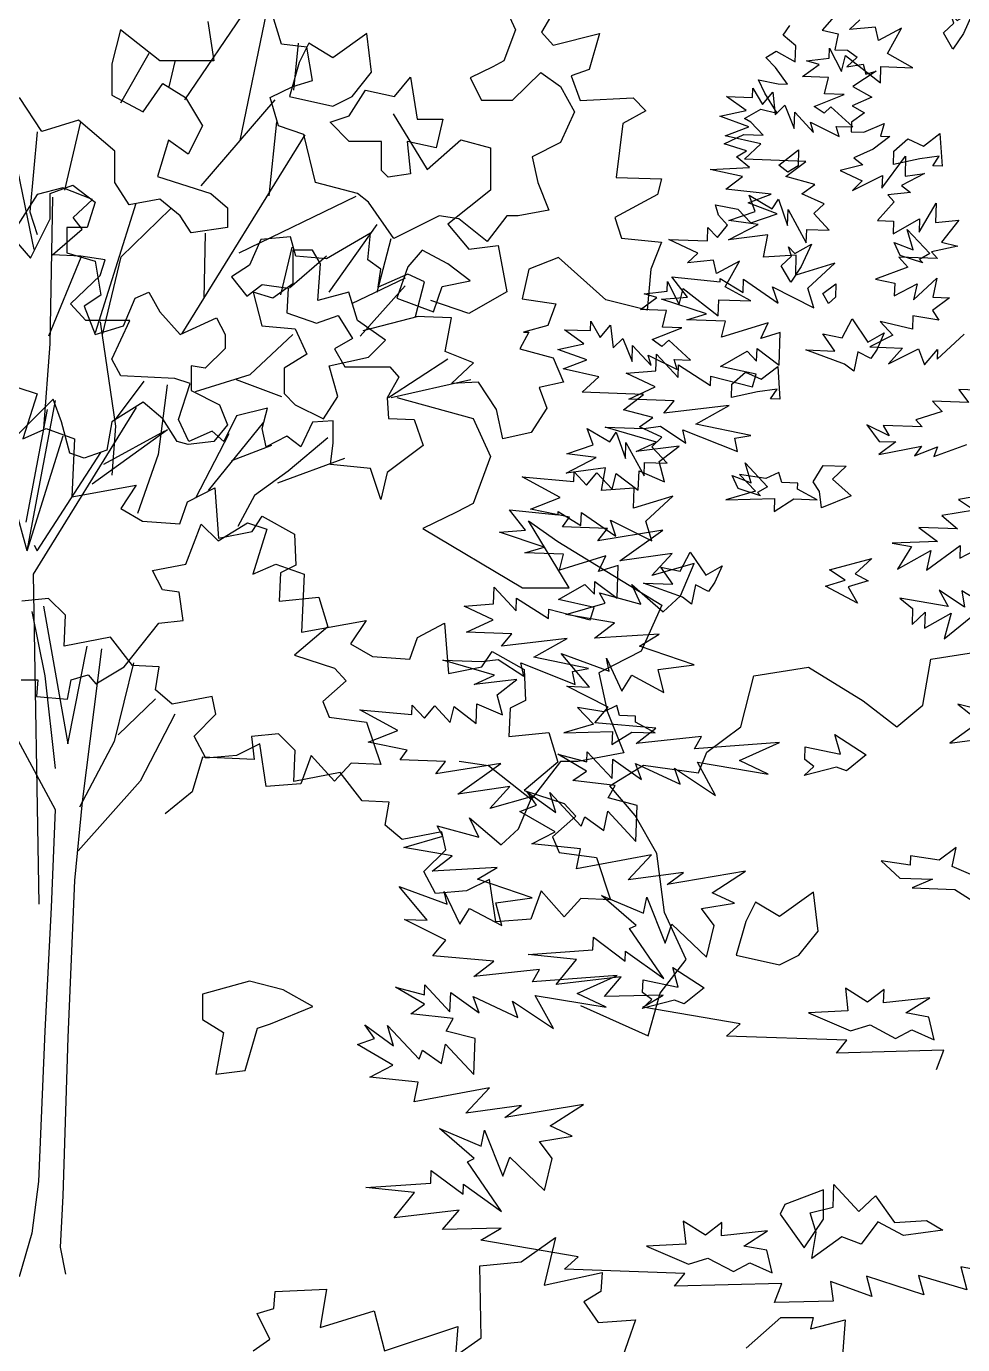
# Model space of a CAD drawing. Header units: inches. Extents: x -11 to 128, y 7 to 56.
# Drawn here: x 51.7594 to 52.1038, y 23.2516 to 23.7366 of the extents above; entities that cross this region are included whole.
import ezdxf

# ---------------------------------------------------------------- set-up
doc = ezdxf.new("R2010")
doc.units = ezdxf.units.IN
doc.header["$MEASUREMENT"] = 0
doc.layers.add('CAY', color=94, linetype='Continuous')
doc.layers.add('CAY-3', color=61, linetype='Continuous')
picture_1 = doc.add_image_def('image1.jpg', size_in_pixel=(1680, 1093))

# ---------------------------------------------------------------- blocks, each defined once
blk = doc.blocks.new('A$C76451831')
at = {"layer": 'CAY'}
for p, q in [((1178, 1895), (1223.4, 1902.1)), ((1171.5, 1857.3), (1178, 1895)), ((1022.3, 1839.6), (1033, 1881.5)), ((1033, 1881.5), (1077.8, 1888.5)), ((1077.8, 1888.5), (1122.6, 1860.8)), ((1122.6, 1860.8), (1150.3, 1839.6)), ((1150.3, 1839.6), (1171.5, 1857.3)), ((994.6, 1818.9), (1022.3, 1839.6)), ((987.6, 1801.8), (994.6, 1818.9)), ((915, 1791.2), (942.7, 1808.3)), ((942.7, 1808.3), (987.6, 1801.8)), ((935.7, 1767), (915, 1791.2)), ((953.4, 1735.8), (935.7, 1767)), ((959.8, 1687.4), (953.4, 1735.8)), ((977.5, 1649), (959.8, 1687.4)), ((956.3, 1621.3), (977.5, 1649)), ((946.3, 1586.5), (956.3, 1621.3)), ((890.9, 1611.3), (946.3, 1586.5)), ((4781, 794.5), (4832.5, 870.4)), ((4826.2, 761), (4847.8, 865.6)), ((4860, 840.1), (4850.9, 870.4)), ((5042.4, 872.7), (5051.8, 851.9)), ((4799.8, 858.6), (4804.6, 826.3)), ((5325.6, 852), (5334.1, 859.9)), ((5347, 854), (5325.6, 852)), ((5349.4, 843.1), (5347, 854)), ((4728.3, 851.9), (4721.2, 824)), ((4760.5, 826.3), (4728.3, 851.9)), ((5051.8, 851.9), (5042.4, 826.3)), ((5368.3, 853.3), (5349.4, 843.1)), ((5356.7, 832.4), (5368.3, 853.3)), ((4728.6, 791.9), (4751.7, 832.8)), ((4880.8, 837.7), (4860, 840.1)), ((4870.1, 802.5), (4874.1, 840.9)), ((4885.5, 810.2), (4880.8, 837.7)), ((5309, 828.6), (5309.3, 836.7)), ((5309.3, 836.7), (5319, 817.8)), ((5377.6, 820.8), (5356.7, 832.4)), ((4721.2, 824), (4721.2, 798.4)), ((4804.6, 826.3), (4760.5, 826.3)), ((4768, 805.1), (4772.9, 825.9)), ((5033.3, 821.6), (5014.8, 812.5)), ((5042.4, 826.3), (5033.3, 821.6)), ((5287.1, 813.5), (5300.6, 823.4)), ((5290.3, 826.5), (5309, 828.6)), ((5300.6, 823.4), (5290.3, 826.5)), ((5319, 817.8), (5322.2, 830.9)), ((5322.2, 830.9), (5350.9, 808.5)), ((5350.9, 808.5), (5351.3, 821.7)), ((5351.3, 821.7), (5377.6, 820.8)), ((4869.4, 805.5), (4885.5, 810.2)), ((5014.8, 812.5), (5023.9, 794.1)), ((5049.4, 794.1), (5072.6, 816.9)), ((5072.6, 816.9), (5088.7, 805.5)), ((5308.4, 812.7), (5287.1, 813.5)), ((5305.2, 799.3), (5308.4, 812.7)), ((4746.8, 784.6), (4762.9, 807.8)), ((4762.9, 807.8), (4781.4, 796.4)), ((4850.9, 796.4), (4869.4, 805.5)), ((5088.7, 805.5), (5100.1, 784.6)), ((5246.2, 796.3), (5246.5, 804)), ((5246.5, 804), (5254.2, 790.6)), ((5254.2, 790.6), (5262.7, 800.7)), ((5262.7, 800.7), (5264.7, 782.1)), ((4663.8, 768.5), (4645.4, 796.4)), ((4721.2, 798.4), (4746.8, 784.6)), ((4781.4, 796.4), (4795.5, 773.2)), ((4794.3, 724.1), (4854.9, 794.5)), ((4857.6, 773.2), (4850.9, 796.4)), ((5023.9, 794.1), (5049.4, 794.1)), ((5240.9, 785.6), (5224.9, 797.1)), ((5224.9, 797.1), (5246.2, 796.3)), ((5264.7, 782.1), (5272.7, 790)), ((5272.7, 790), (5280.2, 771.1)), ((5296.7, 789.1), (5321.1, 798.7)), ((5304.7, 783.4), (5296.7, 789.1)), ((5310.3, 788.7), (5304.7, 783.4)), ((5321.1, 798.7), (5305.2, 799.3)), ((5328.3, 772.2), (5310.3, 788.7)), ((4693.7, 777.9), (4663.8, 768.5)), ((4723.6, 752.4), (4693.7, 777.9)), ((4951.7, 782.9), (4979.4, 737.5)), ((5100.1, 784.6), (5088.7, 759.5)), ((5219.4, 781), (5240.9, 785.6)), ((5243.1, 772.4), (5219.4, 781)), ((5280.2, 771.1), (5280.7, 784.3)), ((5280.7, 784.3), (5296, 767.8)), ((4659.9, 768.1), (4654, 702.8)), ((4682.7, 720.5), (4695.7, 776.4)), ((4795.5, 773.2), (4783.7, 750)), ((4850.1, 715.8), (4856.4, 776.4)), ((4878.5, 766.1), (4857.6, 773.2)), ((5223.8, 764.9), (5243.1, 772.4)), ((5296, 767.8), (5293.5, 776.1)), ((5293.5, 776.1), (5317.1, 764.4)), ((5314.7, 772.6), (5328.3, 772.2)), ((5317.1, 764.4), (5314.7, 772.6)), ((4657.5, 671.8), (4638.7, 763.4)), ((4767.6, 761.4), (4758.6, 731.5)), ((4783.7, 750), (4767.6, 761.4)), ((4778.7, 602.9), (4879.6, 765.8)), ((4887.9, 726.8), (4878.5, 766.1)), ((4979.4, 737.5), (5007.1, 761.7)), ((5007.1, 761.7), (5031.3, 755.2)), ((5088.7, 759.5), (5065.6, 747.7)), ((5253, 758.5), (5223.8, 764.9)), ((5239.5, 745.8), (5253, 758.5)), ((4723.6, 726.8), (4723.6, 752.4)), ((5031.3, 755.2), (5031.3, 720.4)), ((5065.6, 747.7), (5070.3, 726.8)), ((5289.7, 744), (5239.5, 745.8)), ((5273.4, 731.5), (5289.7, 744)), ((4735.4, 708.3), (4723.6, 726.8)), ((4758.6, 731.5), (4802.2, 717.8)), ((4922.5, 717.8), (4887.9, 726.8)), ((5070.3, 726.8), (5079.3, 704)), ((5297.2, 725.2), (5273.4, 731.5)), ((5286.5, 717.4), (5297.2, 725.2)), ((4760.5, 713.1), (4735.4, 708.3)), ((4777, 699.3), (4760.5, 713.1)), ((4802.2, 717.8), (4816, 706)), ((4825.4, 669), (4921.3, 715.4)), ((4931.5, 710.7), (4922.5, 717.8)), ((5031.3, 720.4), (4996.5, 692.7)), ((5248.4, 702.9), (5243.4, 716.2)), ((5243.4, 716.2), (5262.1, 705.1)), ((5262.1, 705.1), (5267.3, 713.1)), ((5267.3, 713.1), (5274.7, 691.5)), ((5304.8, 709.1), (5286.5, 717.4)), ((4654, 702.8), (4659.9, 684)), ((4707.6, 603.7), (4740.9, 709.9)), ((4728.7, 665.9), (4769.2, 705.2)), ((4816, 706), (4816, 689.9)), ((4952.3, 680.8), (4931.5, 710.7)), ((5079.3, 704), (5054.2, 699.3)), ((5226.8, 695.5), (5248.4, 702.9)), ((5274.7, 691.5), (5275.2, 704.7)), ((5275.2, 704.7), (5290.1, 677.4)), ((5296.4, 701.2), (5304.8, 709.1)), ((4786.1, 685.5), (4777, 699.3)), ((4899.3, 636.8), (4938.6, 692.2)), ((4989.3, 699.3), (4952.3, 680.8)), ((5005.4, 696.9), (4989.3, 699.3)), ((4996.5, 692.7), (5013.6, 672)), ((5028.6, 678.5), (5005.4, 696.9)), ((5044.7, 699.3), (5028.6, 678.5)), ((5054.2, 699.3), (5044.7, 699.3)), ((5226.3, 679.6), (5250.7, 692.4)), ((5250.7, 692.4), (5226.8, 695.5)), ((5309, 687.6), (5296.4, 701.2)), ((4816, 689.9), (4786.1, 685.5)), ((4796.7, 631.7), (4797.9, 685.1)), ((4938.6, 636.8), (4950, 680.8)), ((5258.6, 683.9), (5226.3, 679.6)), ((5255.2, 665.5), (5258.6, 683.9)), ((5290.1, 677.4), (5290.5, 688.3)), ((5290.5, 688.3), (5309, 687.6)), ((5013.6, 672), (5037.8, 675)), ((5037.8, 675), (5044.9, 637.2)), ((4713.4, 601.8), (4728.7, 665.9)), ((5282, 667.2), (5255.2, 665.5)), ((5281.5, 650.9), (5282, 667.2)), ((5313.5, 660.7), (5281.5, 650.9)), ((5291.5, 640.2), (5313.5, 660.7)), ((4917.8, 627.7), (4961.8, 648.6)), ((5179.9, 649.5), (5219.6, 645.4)), ((5192.9, 632.7), (5179.9, 649.5)), ((5219.6, 645.4), (5219.7, 648.1)), ((5219.7, 648.1), (5238.4, 636.6)), ((5238.4, 636.6), (5238.7, 647.4)), ((5238.7, 647.4), (5267.1, 627.9)), ((5262.5, 641.2), (5296.4, 624.1)), ((5267.1, 627.9), (5262.5, 641.2)), ((5296.4, 624.1), (5291.5, 640.2)), ((5013.6, 619.5), (4982.4, 630.1)), ((5044.9, 637.2), (5013.6, 619.5)), ((5171.6, 631.2), (5192.9, 632.7)), ((5208.3, 619), (5171.6, 631.2)), ((5192.3, 614.2), (5208.3, 619)), ((5224, 613.1), (5192.3, 614.2)), ((5220.8, 600), (5224, 613.1)), ((5258.8, 611.8), (5220.8, 600)), ((5252.9, 598.9), (5258.8, 611.8)), ((4834.4, 569.5), (4869.4, 602.2)), ((5268.9, 603.8), (5252.9, 598.9)), ((5268, 577.1), (5268.9, 603.8)), ((5166.8, 572.4), (5167.3, 586)), ((5167.3, 586), (5185.2, 566.8)), ((5219.9, 576), (5241.7, 588.4)), ((5241.7, 588.4), (5249.5, 580.4)), ((5249.5, 580.4), (5249.9, 590.8)), ((5249.9, 590.8), (5268, 577.1)), ((5185.2, 566.8), (5185.5, 577.2)), ((5185.5, 577.2), (5211.7, 560.4)), ((5249.2, 569.6), (5219.9, 576)), ((4789.6, 555.4), (4834.4, 569.5)), ((4823, 565.2), (4860, 551.4)), ((5142.7, 570.6), (5166.8, 572.4)), ((5166.3, 559.3), (5142.7, 570.6)), ((5211.7, 560.4), (5212, 568.1)), ((5212, 568.1), (5246.1, 559.2)), ((5246.1, 559.2), (5249.2, 569.6)), ((5144.7, 549.2), (5166.3, 559.3)), ((4651.6, 424.8), (4617.3, 549.9)), ((4668.2, 540.8), (4650.5, 448.4)), ((4651.6, 424.8), (4675, 548.1)), ((4656.8, 405.9), (4741.3, 542.4)), ((5181.8, 547.9), (5144.7, 549.2)), ((5173.3, 537.8), (5181.8, 547.9)), ((5227, 544), (5173.3, 537.8)), ((5199.7, 528.7), (5227, 544)), ((4651.6, 424.8), (4681.2, 519.2)), ((4705.1, 479.9), (4766.8, 524.3)), ((4714.5, 496), (4764.5, 523.1)), ((5125.3, 526.3), (5157, 525.2)), ((5167.5, 513.9), (5125.3, 526.3)), ((5157, 525.2), (5170.6, 527)), ((5170.6, 527), (5191.5, 513.1)), ((5189.1, 524.1), (5233.8, 506.2)), ((5191.5, 513.1), (5189.1, 524.1)), ((5244.7, 519.4), (5199.7, 528.7)), ((5231.5, 517.1), (5244.7, 519.4)), ((5150.9, 506.4), (5167.5, 513.9)), ((5185.9, 510.6), (5150.9, 506.4)), ((5169.6, 498), (5185.9, 510.6)), ((5233.8, 506.2), (5231.5, 517.1)), ((4659.9, 424.8), (4712.2, 505.4)), ((5174, 481.5), (5169.6, 498)), ((5099.7, 481.8), (5100, 489.5)), ((5100, 489.5), (5110.1, 478.8)), ((5110.1, 478.8), (5118.6, 488.9)), ((5118.6, 488.9), (5131.2, 475.3)), ((5131.2, 475.3), (5134.4, 488.3)), ((5134.4, 488.3), (5152.5, 474.6)), ((5152.5, 474.6), (5153.1, 490.4)), ((5153.1, 490.4), (5174, 481.5)), ((5057.3, 485.6), (5099.7, 481.8)), ((5088.4, 468.6), (5057.3, 485.6)), ((5064.1, 459.1), (5088.4, 468.6)), ((5096, 452.5), (5064.1, 459.1)), ((5062.5, 449.6), (5086.7, 432.5)), ((5090.3, 444.6), (5096, 452.5)), ((5127.4, 443.3), (5090.3, 444.6)), ((5119.3, 433.1), (5127.4, 443.3)), ((5172.7, 441.7), (5119.3, 433.1)), ((5137.3, 416.6), (5172.7, 441.7)), ((4657.5, 429.5), (4659.9, 424.8)), ((5180.2, 422.8), (5137.3, 416.6)), ((5163.7, 404.8), (5180.2, 422.8)), ((5198.4, 414.5), (5163.7, 404.8)), ((5187.1, 388.1), (5198.4, 414.5)), ((4661.5, 135.4), (4656.8, 405.9)), ((5120.6, 390.5), (5154.7, 381.1)), ((5125.3, 382.1), (5120.6, 390.5)), ((5154.7, 381.1), (5147.1, 397.2)), ((5147.1, 397.2), (5173, 375)), ((5093.2, 372.8), (5125.3, 382.1)), ((5171.9, 380.3), (5154.8, 342.6)), ((5173, 375), (5187.1, 388.1)), ((5132.9, 366), (5093.2, 372.8)), ((5116.6, 353.4), (5132.9, 366)), ((5169.7, 356.6), (5116.6, 353.4)), ((5153.5, 346.7), (5169.7, 356.6)), ((5198.3, 331.5), (5153.5, 346.7)), ((5112.4, 313.2), (5089.4, 340.8)), ((5089.4, 340.8), (5128.7, 326.2)), ((5154.8, 342.6), (5120.1, 324.9)), ((5126.4, 336.8), (5139.1, 310)), ((5128.7, 326.2), (5126.4, 336.8)), ((5120.1, 324.9), (5127.1, 293.6)), ((5168.7, 327.6), (5198.3, 331.5)), ((5173.5, 308.8), (5168.7, 327.6)), ((5093.9, 313.9), (5112.4, 313.2)), ((5127.7, 296.8), (5093.9, 313.9)), ((5139.1, 310), (5147.2, 322.9)), ((5147.2, 322.9), (5173.5, 308.8)), ((5116.8, 284), (5127.7, 296.8)), ((5127.1, 293.6), (5140.7, 259.4)), ((5167, 279.6), (5116.8, 284)), ((5150.7, 267), (5167, 279.6)), ((5204.4, 272.8), (5150.7, 267)), ((5198.6, 262.6), (5204.4, 272.8)), ((5140.7, 259.4), (5103, 252.3)), ((5110.3, 252.1), (5110.6, 260.2)), ((5110.6, 260.2), (5131.1, 238.2)), ((5268.1, 267.9), (5198.6, 262.6)), ((5235.4, 253.2), (5268.1, 267.9)), ((5029.8, 248.8), (5005.7, 252.3)), ((5064.6, 221), (5029.8, 248.8)), ((5088.8, 252.3), (5064.6, 221)), ((5110, 244.4), (5086.5, 258.4)), ((5086.5, 258.4), (5110.3, 252.1)), ((5103, 252.3), (5088.8, 252.3)), ((5131.1, 238.2), (5131.7, 254.1)), ((5131.7, 254.1), (5155.1, 237.4)), ((5155.1, 237.4), (5150.1, 250.7)), ((5150.1, 250.7), (5186.7, 233.6)), ((5200.9, 251.6), (5259, 241.9)), ((5215.8, 224.4), (5200.9, 251.6)), ((5259, 241.9), (5235.4, 253.2)), ((5098.9, 236.6), (5110, 244.4)), ((5186.7, 233.6), (5182.2, 246.9)), ((5182.2, 246.9), (5215.8, 224.4)), ((5069.2, 216.4), (5061.4, 227.5)), ((5061.4, 227.5), (5084.8, 210.4)), ((5080, 226.9), (5105.7, 199.2)), ((5084.8, 210.4), (5080, 226.9)), ((5133.6, 232.7), (5098.9, 236.6)), ((5127.8, 222.5), (5133.6, 232.7)), ((5055.4, 211.4), (5069.2, 216.4)), ((5151.6, 216.2), (5127.8, 222.5)), ((5150.6, 186.8), (5151.6, 216.2)), ((5084.3, 194.5), (5055.4, 211.4)), ((5105.7, 199.2), (5108.7, 206.8)), ((5108.7, 206.8), (5124.2, 195.8)), ((5124.2, 195.8), (5127.5, 211.6)), ((5127.5, 211.6), (5150.6, 186.8)), ((5065.3, 184.8), (5084.3, 194.5)), ((5105.1, 180.6), (5065.3, 184.8)), ((5101.8, 164.4), (5105.1, 180.6)), ((5163.4, 175.9), (5101.8, 164.4)), ((5144.1, 155.3), (5163.4, 175.9)), ((5240.4, 162.3), (5176.1, 151.4)), ((5213, 144.7), (5240.4, 162.3)), ((5189.6, 161.4), (5144.1, 155.3)), ((5176.1, 151.4), (5189.6, 161.4)), ((5150.9, 117.8), (5122.3, 142.4)), ((5122.3, 142.4), (5156.7, 128.1)), ((5156.7, 128.1), (5159.4, 141.1)), ((5159.4, 141.1), (5174.4, 103.4)), ((5231.3, 136.3), (5213, 144.7)), ((5204.4, 131.8), (5231.3, 136.3)), ((5214.8, 117.9), (5204.4, 131.8)), ((5174.4, 103.4), (5180, 119.1)), ((5180, 119.1), (5208.5, 91.8)), ((5115.3, 97.8), (5115.7, 108.2)), ((5115.7, 108.2), (5141.7, 88.7)), ((5145.4, 115.3), (5150.9, 117.8)), ((5173.4, 74.4), (5145.4, 115.3)), ((5208.5, 91.8), (5214.8, 117.9)), ((5062.2, 94.2), (5115.3, 97.8)), ((5101.9, 90.1), (5062.2, 94.2)), ((5085.3, 69.4), (5101.9, 90.1)), ((5141.7, 88.7), (5142, 96.8)), ((5142, 96.8), (5173.4, 74.4)), ((5138.6, 75.7), (5085.3, 69.4)), ((5124.9, 59.8), (5138.6, 75.7)), ((5172.9, 60.9), (5124.9, 59.8)), ((5156.3, 51), (5172.9, 60.9)), ((5236, 37.4), (5156.3, 51)), ((5224.8, 27.3), (5236, 37.4)), ((5323.5, 23.9), (5224.8, 27.3)), ((5314.9, 13.3), (5323.5, 23.9)), ((5402.9, 15.7), (5314.9, 13.3)), ((5396.9, 0), (5402.9, 15.7))]:
    blk.add_line(p, q, dxfattribs=at)
for points in [[(1085.8, 1672.3), (1081.8, 1704), (1054.1, 1684.2), (1034.3, 1696), (1026.4, 1680.2), (1018.5, 1652.5), (1054.1, 1644.6), (1069.9, 1652.5)], [(1058.5, 1448.2), (1054.5, 1440.3), (1074.3, 1412.6), (1090.2, 1436.3), (1090.2, 1460.1)], [(1109.9, 1128.8), (1106, 1160.5), (1078.3, 1140.7), (1058.5, 1152.6), (1050.5, 1136.7), (1042.6, 1109), (1078.3, 1101.1), (1094.1, 1109)], [(1443.6, 1052.7), (1459.9, 1065.3), (1459.5, 1052.2), (1451.1, 1047)], [(1445.7, 970.1), (1454.1, 978), (1451.7, 985.8), (1456.9, 980.2), (1470.4, 987.9), (1462, 969.6), (1453.4, 956.7)], [(1444.6, 860.9), (1436.9, 861.2), (1442.2, 869.2), (1426.3, 867), (1404.8, 862.3), (1405.2, 873.2), (1416.4, 883.2), (1429.3, 877.3), (1442.8, 887.7)], [(5402.6, 849.4), (5411, 857.2), (5408.6, 865), (5413.8, 859.4), (5427.2, 867.1), (5418.9, 848.8), (5410.3, 835.9)], [(4915.7, 781.4), (4928.9, 802.5), (4952.7, 797.2), (4965.9, 813), (4971.2, 778.7), (4992.3, 778.7), (4987, 755), (4963.2, 760.2), (4965.9, 733.8), (4947.4, 731.2), (4942.1, 736.5), (4942.1, 760.2), (4915.7, 760.2), (4899.9, 776.1)], [(1428.7, 781.7), (1410.3, 787.8), (1405.3, 798.4), (1420.9, 792.4), (1416.1, 808.9), (1434.4, 789.2), (1426.1, 784.5)], [(1476.9, 785.4), (1471.7, 793.3), (1479.9, 806.6), (1498.9, 806), (1487.6, 795.5), (1503, 781.8), (1478.7, 771.8)], [(5401.5, 740.1), (5393.8, 740.4), (5399.1, 748.4), (5383.1, 746.2), (5361.7, 741.5), (5362, 752.4), (5373.3, 762.4), (5386.2, 756.5), (5399.7, 766.9)], [(1364.6, 698.7), (1332.9, 710.2), (1356.9, 709.4), (1346.9, 723.3), (1362.7, 720.1), (1370.9, 735.6), (1383.8, 716.6), (1397.3, 724.3), (1391.3, 710.9), (1386.1, 703.4), (1375.4, 708.7), (1372.1, 693)], [(1485.1, 721.2), (1519.8, 730.4), (1506.2, 717.8), (1516.9, 712), (1500.4, 707.1), (1508.1, 693.7), (1481.9, 707.7), (1497.9, 712.6)], [(5385.6, 660.9), (5367.2, 667), (5362.2, 677.6), (5377.8, 671.6), (5372.9, 688.1), (5391.3, 668.4), (5383, 663.7)], [(4892.2, 660), (4885.5, 671.4), (4869.4, 671.4), (4869.4, 643.8), (4852.9, 632), (4836.8, 636.8), (4843.9, 609.2), (4871.4, 606.9), (4880.8, 586), (4862.3, 574.6), (4862.3, 553.8), (4871.4, 544.4), (4894.6, 533), (4906.4, 551.4), (4899.3, 576.6), (4931.5, 583.7), (4945.3, 597.4), (4922.5, 613.6), (4915.4, 636.8), (4889.8, 630.1)], [(4975.5, 671.4), (4963.7, 657.6), (4954.7, 632), (4984.6, 620.6), (4991.7, 641.5), (5014.8, 646.2), (4996.4, 660)], [(1313.2, 601.7), (1310.8, 609.9), (1300.2, 604.8), (1278.6, 608.3), (1291.7, 594.7), (1267.4, 587.4), (1307.3, 588.7), (1306.9, 577.9), (1323.2, 588.2), (1342.2, 587.5), (1326.2, 596.2), (1326.3, 601.2)], [(5321.5, 577.9), (5289.7, 589.5), (5313.7, 588.6), (5303.8, 602.6), (5319.5, 599.3), (5327.8, 614.9), (5340.7, 595.8), (5354.1, 603.5), (5348.2, 590.1), (5343, 582.6), (5332.3, 588), (5329, 572.2)], [(1603.8, 461), (1606.8, 469), (1585.8, 477.9), (1589, 493.7), (1575.1, 483.3), (1551.6, 486.8), (1551.4, 479.1), (1527.5, 482.7), (1542.8, 468.5), (1569.5, 467.6), (1553, 460.5), (1587.8, 459.2), (1606, 447.7)], [(5270.1, 480.9), (5267.7, 489.1), (5257.1, 484.1), (5235.4, 487.5), (5248.5, 473.9), (5224.3, 466.6), (5264.2, 467.9), (5263.8, 457.1), (5280, 467.4), (5299.1, 466.7), (5283, 475.4), (5283.2, 480.4)], [(1332, 374.8), (1332.4, 385.2), (1361.2, 379.2), (1356.8, 395.2), (1382.5, 378.5), (1366.1, 365.4), (1358.1, 368.4), (1331.6, 361.7), (1339.5, 369.1)], [(1037.6, 376.9), (1009.9, 384), (971.5, 373.4), (971.5, 352.7), (988.6, 342.1), (982.2, 307.9), (1006.3, 310.8), (1016.4, 345.6), (1027, 349.2), (1061.8, 363.3)], [(5288.9, 254), (5289.3, 264.4), (5318.1, 258.4), (5313.6, 274.5), (5339.3, 257.7), (5323, 244.7), (5315, 247.7), (5288.4, 240.9), (5296.4, 248.3)], [(1474.2, 178.1), (1469.4, 194.1), (1488.1, 198.9), (1488.8, 217.4), (1509.3, 195.4), (1522.9, 208.1), (1538.4, 186.2), (1564.8, 188), (1578.1, 179.9), (1545.8, 175.6), (1524.8, 186.7), (1511.1, 168.6), (1495.4, 174.6), (1470.8, 156.9)], [(1438.2, 144.9), (1433.9, 163.6), (1414.9, 167), (1434.4, 179.5), (1396.7, 175.3), (1397, 186.2), (1383.5, 175.8), (1365.4, 187.3), (1367.4, 168.6), (1335.2, 167), (1369.6, 152.2), (1385.6, 157.1), (1406.5, 146), (1419.9, 153.2)], [(5395.1, 24.1), (5390.7, 42.8), (5371.8, 46.2), (5391.3, 58.7), (5353.5, 54.6), (5353.9, 65.4), (5340.4, 55), (5322.2, 66.5), (5324.3, 47.9), (5292.1, 46.3), (5326.4, 31.5), (5342.5, 36.4), (5363.4, 25.2), (5376.8, 32.4)]]:
    blk.add_lwpolyline(points, close=True, dxfattribs=at)
for points in [[(622.8, 1328.3), (636.5, 1337.8), (625.9, 1358.9), (639.7, 1363.1), (640.7, 1376.8), (682.9, 1378.9), (677.6, 1347.3), (721.9, 1361), (730.4, 1328.3), (790.5, 1348.3), (788.4, 1324.1), (809.5, 1338.8), (808.4, 1397.9), (842.2, 1401.1), (870.6, 1421.1), (861.1, 1382.1), (908.6, 1392.6), (907.6, 1376.8), (893.8, 1368.4), (905.4, 1351.5), (936, 1353.6), (923.4, 1317.7)], [(1026.7, 1330.4), (1055.2, 1355.7), (1081.6, 1355.7), (1079.5, 1346.2), (1107.9, 1353.6), (1102.7, 1284)], [(1271.4, 1199.6), (1249.3, 1161.6), (1258.8, 1151.1), (1296.7, 1160.6), (1288.3, 1131.1), (1273.5, 1125.8), (1280.9, 1105.7), (1324.2, 1107.9), (1334.7, 1097.3), (1315.7, 1086.8), (1310.4, 1042.5), (1347.4, 1041.4), (1344.2, 1028.7), (1309.4, 1009.8), (1314.7, 992.9), (1347.4, 989.7), (1338.9, 967.6), (1335.8, 933.8), (1302, 942.3), (1263, 977.1), (1238.7, 967.6), (1233.4, 943.3), (1260.9, 939.1), (1254.5, 921.2), (1234.5, 915.9), (1238.7, 915.9), (1231.3, 902.2), (1258.8, 894.8), (1267.2, 874.8), (1247.2, 870.5), (1253.5, 853.7)], [(1492.9, 1178.8), (1479.2, 1163.4), (1492.2, 1160.3), (1489.5, 1147.2), (1499.9, 1146.8), (1507.9, 1141.1), (1499.4, 1133.3), (1512.7, 1135.5), (1515.1, 1127.3), (1523.3, 1129.7), (1504.3, 1117.2), (1519.9, 1108.5), (1503.8, 1101.4), (1514, 1095.6), (1503.3, 1087.8), (1503, 1080.1), (1513.4, 1079.7), (1530, 1086.9), (1526.9, 1076.5), (1534.6, 1076.3), (1521.1, 1065.9), (1505, 1058.7), (1512.5, 1053), (1493.8, 1048.2), (1512, 1039.9), (1504.1, 1032), (1528.5, 1044.3), (1528.1, 1033.9), (1547.6, 1060), (1547.1, 1043.7), (1563, 1045.8), (1544.1, 1036.1), (1551.6, 1030.3), (1532.9, 1028.3), (1538.2, 1022.7), (1524.5, 1007.3), (1537.6, 1006.8), (1537.3, 996.4), (1559, 1008.8), (1558.6, 997.9), (1572.6, 1021.5), (1572, 1005.6), (1591.1, 1007.7), (1576.9, 989.6), (1590.4, 986.4), (1568.9, 981.7), (1573.7, 976.1), (1542, 977.2), (1549.5, 969.2), (1522.8, 959.3), (1538.6, 956), (1538.2, 945.6), (1557.1, 955.4), (1554, 942.3), (1573.2, 960.2), (1569.9, 944.5), (1583.5, 944), (1569.5, 933.6), (1574.7, 925.7), (1553.5, 929.2), (1553.1, 918.3), (1526.6, 924.7), (1537.1, 913.4), (1518.2, 903.7), (1544.9, 902.7), (1533.5, 890), (1558, 902.3), (1563, 889), (1573.8, 901.7), (1573.5, 893.6), (1595.6, 914.1)], [(1620.7, 867.9), (1591.3, 868.9), (1599.1, 858.2), (1569.6, 859.3), (1577.5, 850.8), (1556, 843.9), (1561.2, 838.3), (1529.1, 839.4), (1534.2, 831), (1515.9, 839.8), (1525.9, 826.3), (1539.5, 825.9), (1525.5, 815.5), (1560.6, 822.4), (1554.9, 814.4), (1573.8, 821.9), (1570.8, 813.9), (1597.8, 823.8)], [(1615, 782.9), (1590.8, 778.7), (1604.1, 770.1), (1577.2, 765.6), (1590, 754.7), (1558.3, 755.8), (1573.8, 744.4), (1536.6, 743), (1552.3, 740.2), (1540.8, 721.6), (1568.1, 736.9), (1564.8, 720.7), (1592.2, 741.1), (1591.9, 730.6), (1610.8, 740.4)], [(1611.9, 692.8), (1593.7, 703.8), (1595.9, 690.6), (1575.1, 704.5), (1582.3, 691.1), (1542.7, 697.9), (1553.3, 689.4), (1552.8, 676.3), (1563.6, 686.3), (1563.1, 673.2), (1584.9, 685.6), (1579.1, 664.5), (1601.1, 682.3)], [(1640.7, 598.4), (1590.4, 611), (1608.5, 596.8), (1583.9, 579.1), (1616.2, 583.4)], [(1643.3, 140), (1592.9, 149.9), (1597.7, 131.1), (1558.2, 142.9), (1562.6, 126.9), (1515.6, 142.2), (1520, 125.7), (1486, 137.8), (1488.1, 121.8), (1440.1, 120.8), (1446.1, 136.4), (1358.1, 134.1), (1366.6, 144.6), (1267.9, 148.1), (1279.1, 158.1), (1199.4, 171.8), (1216.1, 181.6), (1168, 180.6), (1181.7, 196.4), (1128.5, 190.1), (1145, 210.9), (1105.3, 215), (1158.5, 218.6), (1158.8, 229), (1184.9, 209.5), (1185.2, 217.6), (1216.5, 195.2), (1188.5, 236.1), (1194, 238.6), (1165.5, 263.2), (1199.8, 248.8), (1202.6, 261.9), (1217.6, 224.2), (1223.1, 239.9), (1251.6, 212.6), (1257.9, 238.7), (1247.6, 252.6), (1274.4, 257.1), (1256.2, 265.5), (1283.5, 283.1), (1219.2, 272.2), (1232.7, 282.1), (1187.2, 276), (1206.5, 296.7), (1144.9, 285.2), (1148.2, 301.4), (1108.5, 305.5), (1127.4, 315.3), (1098.5, 332.2), (1112.3, 337.1), (1104.5, 348.3), (1127.9, 331.1), (1123.1, 347.6), (1148.9, 320), (1151.8, 327.6), (1167.3, 316.6), (1170.6, 332.4), (1193.7, 307.5), (1194.8, 337), (1171, 343.2), (1176.8, 353.5), (1142, 357.4), (1153.2, 365.2), (1129.6, 379.1), (1153.4, 372.9), (1153.7, 381), (1174.2, 359), (1174.8, 374.8), (1198.2, 358.2), (1193.2, 371.5), (1229.8, 354.3), (1225.3, 367.6), (1258.9, 345.2), (1244, 372.4), (1302.2, 362.7), (1278.5, 373.9), (1311.2, 388.7), (1241.7, 383.4), (1247.5, 393.6), (1193.8, 387.8), (1210.1, 400.4), (1160, 404.8), (1170.8, 417.6), (1137, 434.6), (1155.6, 434), (1132.5, 461.5), (1171.9, 447), (1169.5, 457.5), (1182.2, 430.8), (1190.3, 443.7), (1216.6, 429.6), (1211.8, 448.3), (1241.4, 452.3), (1196.6, 467.5), (1212.8, 477.3), (1159.7, 474.2), (1176, 486.8), (1136.3, 493.6), (1168.4, 502.9), (1163.7, 511.2), (1197.8, 501.9), (1190.2, 518), (1216.2, 495.8), (1230.2, 508.9), (1241.6, 535.3), (1206.8, 525.6), (1223.3, 543.6), (1180.5, 537.4), (1215.8, 562.4), (1162.5, 553.9), (1170.5, 564), (1133.4, 565.3), (1139.1, 573.3), (1107.2, 579.8), (1131.5, 589.4), (1100.4, 606.4), (1142.9, 602.6), (1143.1, 610.3), (1153.2, 599.5), (1161.7, 609.7), (1174.4, 596.1), (1177.5, 609.1), (1195.6, 595.3), (1196.2, 611.2), (1217.2, 602.3), (1212.8, 618.8), (1229.1, 631.3), (1194, 627.1), (1210.6, 634.7), (1168.4, 647.1), (1200.1, 646), (1213.8, 647.7), (1234.6, 633.9), (1232.3, 644.8), (1276.9, 627), (1274.6, 637.9), (1287.8, 640.2), (1242.8, 649.4), (1270.1, 664.8), (1216.4, 658.5), (1224.9, 668.7), (1187.8, 670), (1209.5, 680.1), (1185.8, 691.3), (1209.9, 693.2), (1210.4, 706.8), (1228.3, 687.6), (1228.7, 698), (1254.8, 681.2), (1255.1, 688.9), (1289.2, 680), (1292.3, 690.3), (1263.1, 696.8), (1284.8, 709.2), (1292.7, 701.2), (1293, 711.6), (1311.1, 697.8), (1312.1, 724.6), (1296, 719.7), (1301.9, 732.6), (1263.9, 720.8), (1267.1, 733.8), (1235.4, 734.9), (1251.4, 739.8), (1214.7, 752), (1236, 753.5), (1223, 770.3), (1262.8, 766.2), (1262.9, 768.9), (1281.5, 757.4), (1281.9, 768.2), (1310.2, 748.6), (1305.7, 761.9), (1339.5, 744.9), (1334.6, 760.9), (1356.7, 781.5), (1324.6, 771.7), (1325.2, 788), (1298.4, 786.2), (1301.7, 804.7), (1269.4, 800.4), (1293.9, 813.1), (1270, 816.2), (1291.5, 823.6), (1286.5, 837), (1305.2, 825.9), (1310.4, 833.9), (1317.9, 812.3), (1318.3, 825.4), (1333.2, 798.2), (1333.6, 809), (1352.2, 808.4), (1339.5, 822), (1347.9, 829.8), (1329.6, 838.2), (1340.3, 846), (1316.5, 852.2), (1332.8, 864.8), (1282.6, 866.6), (1296.2, 879.2), (1266.9, 885.7), (1286.2, 893.2), (1262.5, 901.7), (1284, 906.4), (1268.1, 917.8), (1289.3, 917.1), (1289.6, 924.8), (1297.3, 911.4), (1305.8, 921.5), (1307.9, 902.9), (1315.9, 910.7), (1323.4, 891.9), (1323.8, 905), (1339.1, 888.6), (1336.7, 896.9), (1360.3, 885.2), (1357.8, 893.4), (1371.4, 892.9), (1353.4, 909.4), (1347.8, 904.2), (1339.8, 909.9), (1364.2, 919.5), (1348.4, 920), (1351.5, 933.5), (1330.3, 934.3), (1343.8, 944.2), (1333.4, 947.3), (1352.1, 949.4), (1352.4, 957.5), (1362.1, 938.6), (1365.3, 951.6), (1394, 929.3), (1394.4, 942.4), (1420.7, 941.5), (1399.8, 953.1), (1411.4, 974), (1392.5, 963.8), (1390.1, 974.8), (1368.8, 972.8), (1377.2, 980.7), (1353.6, 991.9), (1385.3, 990.8), (1385.6, 1001.7), (1393.5, 993.3), (1401.6, 1003.4), (1394.2, 1011.8), (1391.7, 1020.1), (1410.2, 1016.7), (1420.7, 1005.5), (1442.2, 1012.9), (1418.5, 1021.8), (1437.3, 1028.9), (1400.3, 1032.9), (1413.8, 1043.3), (1387.3, 1049.2), (1419.5, 1050.8), (1409, 1059.4), (1417.3, 1064.5), (1398.9, 1070.1), (1415, 1077.7), (1430.9, 1077.2), (1420.8, 1088), (1415.5, 1090.9), (1428.9, 1098.6), (1442.4, 1095.4), (1432.1, 1111.6), (1427, 1122.6), (1443.2, 1119.4), (1450.9, 1119.1), (1441, 1132.6), (1433.1, 1141), (1441.4, 1146.2), (1457, 1137.5), (1457.5, 1150.6), (1447.3, 1159.1), (1452.6, 1167.1)], [(1253.5, 853.7), (1240.8, 833.6), (1217.6, 828.4), (1212.4, 852.6), (1197.6, 874.8), (1175.4, 873.7), (1193.4, 890.6), (1170.2, 900.1), (1175.4, 927.5), (1145.9, 928.6), (1153.3, 957), (1139.6, 963.4), (1115.3, 952.8), (1117.4, 967.6), (1106.9, 975), (1109, 997.1), (1073.1, 976), (1047.8, 978.1), (1043.6, 993.9), (1019.3, 991.8), (1009.9, 970.7), (995.1, 961.2), (1007.7, 945.4), (1020.4, 954.9), (1041.5, 951.8), (1040.4, 931.7), (1064.7, 923.3), (1082.6, 929.6), (1094.2, 910.6), (1079.5, 902.2), (1087.9, 887.4), (1124.8, 887.4), (1132.2, 879), (1122.7, 862.1), (1123.8, 845.2), (1144.9, 844.2), (1152.2, 823.1), (1122.7, 800.9), (1117.4, 778.8), (1109, 804.1), (1076.3, 807.3), (1078.4, 825.2), (1078.4, 843.1), (1061.5, 842.1), (1052, 822), (1040.4, 830.5), (1023.6, 822), (1020.4, 836.8), (1024.6, 853.7), (999.3, 847.3), (988.8, 826.2), (979.3, 834.7), (960.3, 826.2), (951.8, 844.2), (961.3, 873.7), (948.7, 877.9), (904.4, 880), (897, 893.7), (911.8, 925.4), (875.9, 925.4), (863.3, 939.1), (887.5, 962.3), (891.7, 975), (871.7, 978.1), (848.5, 979.2), (872.7, 1000.3), (865.4, 1009.8), (881.2, 1024.5), (856.9, 1034), (835.8, 1028.7), (815.8, 997.1)], [(848.5, 1026.6), (846.4, 906.4), (841.1, 836.8)], [(1044.7, 985.5), (1035.2, 946.5)], [(871.7, 977.1), (845.3, 912.7)], [(1073.1, 978.1), (1042.6, 951.8)], [(1137.5, 953.9), (1100.6, 912.7)], [(1484.5, 939.3), (1479.8, 947.6), (1490.5, 955.4), (1490.1, 944.5), (1484.5, 939.3)], [(887.5, 924.3), (900.2, 838.9), (897, 798.8)], [(1148, 928.6), (1102.7, 917)], [(1172.3, 893.7), (1123.8, 862.1)], [(923.4, 875.8), (899.1, 843.1)], [(1191.3, 876.9), (1125.9, 862.1)], [(820, 870.5), (835.8, 865.3), (824.2, 828.4), (843.2, 836.8), (866.4, 828.4), (864.3, 780.9), (917, 790.4), (904.4, 771.4), (922.3, 760.9), (952.9, 758.7), (959.2, 776.7), (981.4, 788.3), (984.5, 747.1), (1012, 752.4), (1020.4, 765.1), (1046.8, 750.3), (1047.8, 725), (1035.2, 718.7), (1034.1, 695.5), (1066.8, 698.6), (1074.2, 674.4), (1046.8, 651.2), (1079.5, 640.6), (1089, 630.1), (1070, 613.2), (1075.2, 600.5), (1105.8, 596.3), (1117.4, 561.5), (1093.2, 562.6), (1079.5, 547.8), (1060.5, 568.9), (1052, 545.7), (1023.6, 543.6), (1018.3, 578.4), (999.3, 568.9), (974, 566.8), (964.5, 584.7), (982.4, 602.7), (979.3, 617.4), (946.6, 611.1), (932.9, 622.7), (936, 641.7), (913.9, 642.7), (895.9, 665.9), (858, 658.6), (859, 683.9), (845.3, 697.6), (823.2, 695.5)], [(942.4, 872.7), (935, 815.7), (918.1, 767.2)], [(993, 832.6), (965.6, 779.8)], [(1021.5, 842.1), (976.1, 786.2)], [(1027.8, 823.1), (995.1, 810.4)], [(1074.2, 829.4), (1041.5, 802), (1014.1, 782), (1000.4, 756.6)], [(1033.1, 792.5), (1087.9, 812.5)], [(4640.6, 680.8), (4654.4, 664.7), (4670.5, 696.9), (4670.5, 717.8), (4689, 724.5), (4707.5, 710.7), (4700.8, 689.9), (4684.3, 689.9), (4684.3, 669), (4707.5, 662.3), (4712.2, 634.4), (4698.4, 625.4), (4707.5, 602.2), (4730.7, 609.2), (4740.1, 632), (4751.5, 636.8), (4760.5, 620.6), (4777, 602.2), (4806.9, 615.9), (4814, 602.2), (4814, 590.8), (4797.5, 574.6), (4786.1, 576.6), (4786.1, 556.2), (4809.3, 544.4), (4816, 528.2), (4804.6, 514.5), (4783.7, 512.1), (4774.7, 514.5), (4762.9, 533), (4746.8, 546.7), (4721.2, 530.6), (4716.9, 507.4), (4698.4, 500.7), (4686.6, 505), (4679.9, 530.6), (4672.9, 549.1), (4656.8, 533), (4635.9, 512.1)], [(831.6, 687), (842.2, 634.3), (850.6, 558.4)], [(841.1, 691.2), (861.1, 578.4), (877, 658.6)], [(774.7, 655.4), (791.5, 634.3), (850.6, 524.6), (847.4, 444.5), (842.2, 343.2), (836.9, 219.8), (831.6, 177.6), (821.1, 141.8)], [(888.6, 656.4), (872.7, 530.9), (866.4, 466.6), (861.1, 337.9), (856.9, 208.2), (854.8, 166), (859, 143.9)], [(914.9, 644.8), (899.1, 580.5), (870.6, 526.7)], [(932.9, 615.3), (902.3, 585.8)], [(948.7, 602.7), (920.2, 547.8), (869.6, 490.9)]]:
    blk.add_lwpolyline(points, dxfattribs=at)
at = {"layer": 'CAY-3'}
for p, q in [((4954.6, 550.5), (5017.1, 533.4)), ((5017.1, 533.4), (5031.3, 502.1)), ((5031.3, 502.1), (5017.1, 463.8)), ((5003.6, 456.7), (4975.9, 443.1)), ((5017.1, 463.8), (5003.6, 456.7)), ((4975.9, 443.1), (5057.6, 394.5)), ((5095.9, 394.5), (5062.5, 449.6)), ((5086.7, 432.5), (5171.9, 380.3)), ((5057.6, 394.5), (5095.9, 394.5))]:
    blk.add_line(p, q, dxfattribs=at)
blk.add_lwpolyline([(4646.7, 319.2), (4660.4, 319.2), (4659.4, 305.5), (4684.7, 303.3), (4687.9, 319.2), (4701.6, 323.4), (4707.9, 316), (4731.1, 329.7), (4759.6, 365.6), (4779.6, 367.7), (4776.4, 390.9), (4762.7, 393), (4754.3, 408.8), (4781.7, 414.1), (4794.4, 446.8), (4808.1, 433.1), (4832.3, 447.8), (4848.2, 442.6), (4836.6, 405.7), (4855.5, 414.1), (4878.8, 405.7), (4876.6, 358.2), (4929.4, 367.7), (4916.7, 348.7), (4934.6, 338.2), (4965.2, 336), (4971.6, 354), (4993.7, 365.6), (4996.9, 324.4), (5024.3, 329.7), (5032.7, 342.4), (5059.1, 327.6), (5060.2, 302.3), (5047.5, 296), (5046.4, 272.8), (5079.1, 275.9), (5086.5, 251.7), (5059.1, 228.5), (5091.8, 217.9), (5101.3, 207.4), (5082.3, 190.5), (5087.6, 177.8), (5118.2, 173.6), (5129.8, 138.8), (5105.5, 139.9), (5091.8, 125.1), (5072.8, 146.2), (5064.4, 123), (5035.9, 120.9), (5030.6, 155.7), (5011.6, 146.2), (4986.3, 144.1), (4976.8, 162), (4994.8, 179.9), (4991.6, 194.7), (4958.9, 188.4), (4945.2, 200), (4948.4, 219), (4926.2, 220), (4908.3, 243.2), (4870.3, 235.8), (4871.4, 261.2), (4857.7, 274.9), (4835.5, 272.8), (4837.6, 253.8), (4795.4, 255.9), (4787, 227.4), (4764.8, 209.5)], dxfattribs=at)

msp = doc.modelspace()

# ---------------------------------------------------------------- block references
at = {"layer": 'CAY', "xscale": 0.0004489089019145984, "yscale": 0.0004489089019145984, "zscale": 0.0004489089019145984}
for p in [(49.67146, 23.35291), (51.38809, 23.21295), (51.56325, 22.65309)]:
    msp.add_blockref('A$C76451831', p, dxfattribs=at)

# ---------------------------------------------------------------- pictures from other files: only their frames are drawn
image = msp.add_image(picture_1, insert=(12.49661, 7.37723), size_in_units=(74.4025, 48.40591))
image.dxf.flags = 6

doc.saveas('drawing.dxf')
